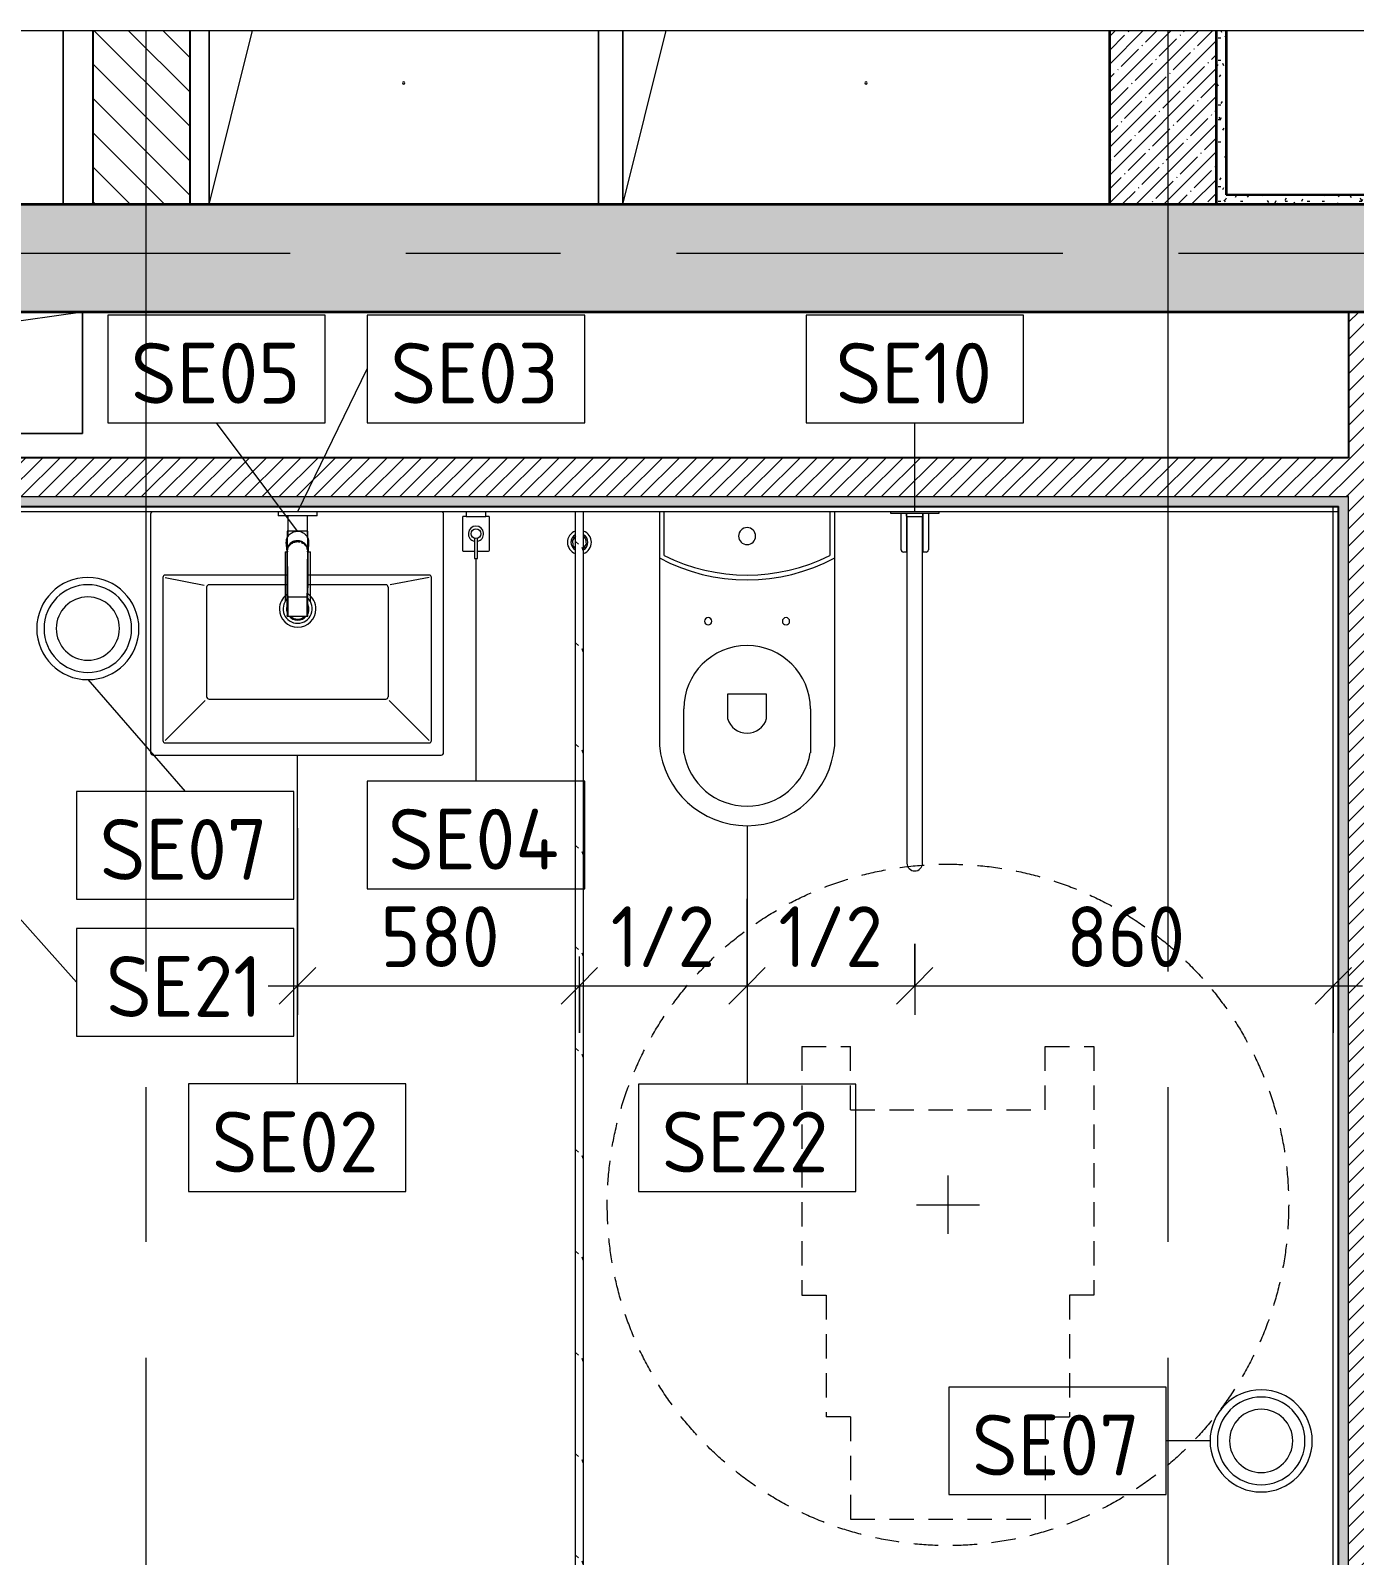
# Model space of a CAD drawing. Header units: millimetres. Extents: x 63482 to 319368, y -8553 to 29000.
# Drawn here: x 303197 to 305917, y 7825 to 10958 of the extents above; entities that cross this region are included whole.
import ezdxf

# ---------------------------------------------------------------- set-up
doc = ezdxf.new("R2010")
doc.units = ezdxf.units.MM
doc.linetypes.add('200_ШТРИХ__ш1_п0_6_', pattern=[80, 50, -30])
doc.linetypes.add('Осевая', pattern=[1587.5, 317.5, -238.125, 793.75, -238.125])
for name, color, linetype, lineweight, true_color in [('0-1', 7, 'Continuous', 9, 0x4994b4), ('A-GENM-1', 7, 'Continuous', 9, 0x4994b4), ('A-WALL-1', 7, 'Continuous', 25, 0x3c3c3c), ('A-WALL-3', 7, 'Continuous', 35, 0x3c3c3c), ('A-WALL-FNSH-1', 7, 'Continuous', 15, 0x3c3c3c), ('P-SANR-FIXT-1', 7, 'Continuous', 15, 0x4994b4)]:
    doc.layers.add(name, color=color, linetype=linetype, lineweight=lineweight, true_color=true_color)
for name, color, linetype, lineweight in [('A-ANNO-DIMS', 7, 'Continuous', 9), ('A-ANNO-DIMS-50', 7, 'Continuous', 9), ('A-DETL-GENF', 7, 'Continuous', 9), ('A-GENM', 7, 'Continuous', 9), ('A-WALL', 7, 'Continuous', 9), ('I-FURN', 7, 'Continuous', 9), ('I-FURN-2', 7, '200_ШТРИХ__ш1_п0_6_', 15), ('I-FURN-3', 7, '200_ШТРИХ__ш1_п0_6_', 9), ('I-WALL', 7, 'Continuous', 9), ('P-SANR-FIXT-IDEN', 7, 'Continuous', 9), ('Оси', 7, 'Continuous', 9), ('Оси-2', 7, 'Осевая', 9)]:
    doc.layers.add(name, color=color, linetype=linetype, lineweight=lineweight)
doc.styles.add('GOST Common', font='GOST_Common.ttf', dxfattribs={"height": 125})
doc.styles.add('ISOCPEUR', font='isocpeur.ttf', dxfattribs={"width": 0.9, "height": 125})
doc.dimstyles.new('ISO-2_5_0_9К_БОЛЬШОЙ', dxfattribs={"dimscale": 304.8, "dimtxt": 124.497647, "dimasz": 0.246063, "dimexe": 0.19685, "dimexo": 0.492126, "dimgap": 0, "dimtad": 1, "dimdec": 0, "dimrnd": 10, "dimzin": 0, "dimdsep": 46, "dimtxsty": 'ISOCPEUR', "dimblk1": 'OBLIQUE', "dimblk2": 'OBLIQUE', "dimsah": 1, "dimcen": 0.09, "dimdle": 0.19685, "dimazin": 0, "dimtfac": 1, "dimtdec": 4, "dimtix": 1, "dimtmove": 0, "dimatfit": 3, "dimfxl": 1, "dimtvp": 1, "dimtolj": 1, "dimtzin": 0, "dimarcsym": 2})
pattern_1 = [(45, (204824.617, 0), (-17.6776695, 17.6776695), [])]
pattern_2 = [(45, (204824.617, 0), (-28.512667, 28.512667), []), (45, (204853.13, 0), (-28.512667, 28.512667), [50.403, -10.081, 1.676, -8.404])]
pattern_3 = [(0, (204824.617, 0), (60.96, 15.24), [5.029, -40.691, 5.029, -40.691, -243.84]), (0, (204824.617, 0), (60.96, 15.24), [-91.44, 5.029, -86.411, 5.029, -40.691, -106.68]), (0, (204824.617, 0), (60.96, 15.24), [-228.6, 5.029, -25.451, 5.029, -71.171]), (120, (204847.477, 7.62), (-43.6782272, 45.1729086), [5.029, -40.691, 5.029, -40.691, -243.84]), (120, (204847.477, 7.62), (-43.6782272, 45.1729086), [-91.44, 5.029, -86.411, 5.029, -40.691, -106.68]), (120, (204847.477, 7.62), (-43.6782272, 45.1729086), [-228.6, 5.029, -25.451, 5.029, -71.171]), (240, (204855.097, 38.1), (-17.2817728, -60.4129086), [5.029, -40.691, 5.029, -40.691, -243.84]), (240, (204855.097, 38.1), (-17.2817728, -60.4129086), [-91.44, 5.029, -86.411, 5.029, -40.691, -106.68]), (240, (204855.097, 38.1), (-17.2817728, -60.4129086), [-228.6, 5.029, -25.451, 5.029, -71.171])]

# ---------------------------------------------------------------- blocks, each defined once
blk = doc.blocks.new('GM_Отверстие прямоугольное _в плите_ - Отверстие-V334-Фрагмент 3_2')
at = {"layer": 'A-GENM'}
for p, q in [((-250, -125), (-250, 125)), ((-250, 125), (-250, -125)), ((-187.5, 62.5), (250, 125)), ((250, 125), (250, -125)), ((250, -125), (250, 125)), ((-250, -125), (-187.5, 62.5)), ((250, -125), (-250, -125)), ((-250, -125), (250, -125))]:
    blk.add_line(p, q, dxfattribs=at)
for start, end in [(360, 180), (180, 360)]:
    blk.add_arc((0, 0), 2.5, start, end, dxfattribs=at)
blk = doc.blocks.new('GM_Отверстие прямоугольное _в плите_ - Отверстие-21985264-Фрагмент 3_2')
at = {"layer": 'A-GENM'}
for p, q in [((-400, -250), (-400, 107.8)), ((-400, -250), (-310.6, 107.8)), ((-400, 107.8), (-400, -250)), ((400, 107.8), (400, -250)), ((400, -250), (400, 107.8))]:
    blk.add_line(p, q, dxfattribs=at)
for start, end in [(360, 180), (180, 360)]:
    blk.add_arc((0, 0), 2.5, start, end, dxfattribs=at)
blk = doc.blocks.new('GM_Отверстие прямоугольное _в плите_ - Отверстие-21992694-Фрагмент 3_2')
at = {"layer": 'A-GENM'}
for p, q in [((-400, -250), (-310.6, 107.8)), ((400, 107.8), (400, -250)), ((400, -250), (400, 107.8))]:
    blk.add_line(p, q, dxfattribs=at)
for start, end in [(360, 180), (180, 360)]:
    blk.add_arc((0, 0), 2.5, start, end, dxfattribs=at)
blk = doc.blocks.new('GM_Отверстие прямоугольное _в плите_ - Отверстие-21955708-Фрагмент 3_2')
at = {"layer": 'A-GENM'}
for p, q in [((-500, -250), (-500, 107.8)), ((-500, -250), (-410.6, 107.8)), ((-500, 107.8), (-500, -250))]:
    blk.add_line(p, q, dxfattribs=at)
for start, end in [(360, 180), (180, 360)]:
    blk.add_arc((0, 0), 2.5, start, end, dxfattribs=at)
blk = doc.blocks.new('FRT_2D_Символ _разворот МГН_1 - D1_4_Символ доступности разворота МГН _360__-18618045-Фрагмент 3_2')
at = {"layer": 'I-FURN'}
for p, q in [((0, 60.4), (0, -59.6)), ((-65, 0), (65, 0))]:
    blk.add_line(p, q, dxfattribs=at)
at = {"layer": 'I-FURN-2'}
for p, q in [((-300, 325.4), (-300, -185.8)), ((-300, 325.4), (-200, 325.4)), ((-200, 195.4), (-200, 325.4)), ((200, 325.4), (300, 325.4)), ((200, 195.4), (200, 325.4)), ((300, 325.4), (300, -185.8)), ((-200, 195.4), (200, 195.4)), ((-300, -185.8), (-250, -185.8)), ((-250, -185.8), (-250, -435.8)), ((300, -185.8), (250, -185.8)), ((250, -185.8), (250, -435.8)), ((-200, -435.8), (-250, -435.8)), ((-200, -435.8), (-200, -645.8)), ((200, -435.8), (250, -435.8)), ((200, -435.8), (200, -645.8)), ((-200, -645.8), (200, -645.8))]:
    blk.add_line(p, q, dxfattribs=at)
at = {"layer": 'I-FURN-3'}
blk.add_circle((0, 0), 700, dxfattribs=at)
blk = doc.blocks.new('131_Сантехническая перегородка 7 - СП-1-V352-Фрагмент 3_2')
at = {"layer": 'A-GENM'}
h = blk.add_hatch(dxfattribs=at)
h.set_pattern_fill('FP_154', color=256, style=0, pattern_type=2)
h.set_pattern_definition([(198.435, (9964.92, -99445.855), (-416.49961, -208.250902), [79.025, -579.519]), (229.399, (9889.95, -99470.845), (-1041.2430683, -1249.5049425), [38.399, -1881.571]), (226.848, (9864.96, -99291.75), (-2915.4788923, -3123.769422), [91.346, -4475.934]), (199.983, (9802.485, -99358.39), (-1666.001328, -624.746965), [48.75, -2388.754]), (180, (9964.92, -99375.05), (-208.25, -208.25), [41.65, -166.6]), (208.443, (9923.27, -99375.05), (2707.24838793, 1457.75313005), [113.682, -5570.435]), (174.289, (9823.31, -99429.195), (1874.2483835, -208.2636477), [41.858, -2051.029]), (219.806, (9781.66, -99425.03), (1041.2439595, 833.007541), [32.53, -1593.955])])
h.paths.add_polyline_path([(2165.9, -8), (2165.9, 8), (45.9, 8), (45.9, -8), (1889.1, -8)])
for p, q in [((-4.1, 8), (45.9, 8)), ((45.9, 8), (2165.9, 8)), ((45.9, -8), (-4.1, -8)), ((2165.9, -8), (45.9, -8))]:
    blk.add_line(p, q, dxfattribs=at)
at = {"layer": 'A-GENM', "flags": 128}
for points in [[(71.5, 8), (62.7, 14.5), (51.9, 13.4), (45.9, 8)], [(45.9, -8), (54.7, -14.5), (65.5, -13.4), (71.5, -8)]]:
    blk.add_lwpolyline(points, dxfattribs=at)
at = {"layer": 'A-GENM'}
for radius, start, end in [(24.6, 19.9113, 160.0887), (17.6, 28.9731, 151.0269), (15.1, 126.8617, 139.5341), (15.1, 78.8699, 82.6459), (15.1, 40.4659, 53.124), (24.6, 199.9113, 340.0887), (17.6, 208.9731, 331.0269), (15.1, 220.4659, 233.124), (15.1, 258.8699, 262.6459), (15.1, 306.8617, 319.5341)]:
    blk.add_arc((58.7, 0), radius, start, end, dxfattribs=at)
blk = doc.blocks.new('132_МГН_Поручень для унитаза_тип откидной - ПР 1Р-18611699-Фрагмент 3_2')
at = {"layer": 'A-GENM-1'}
for p, q in [((-16, 722), (-16, 9.5)), ((16, 9.5), (16, 722)), ((-28.2, 3), (-28.2, 78)), ((-23.2, 83), (-17, 83)), ((-17, 83), (-17, 3)), ((17, 83), (23.2, 83)), ((17, 3), (17, 83)), ((28.2, 78), (28.2, 3)), ((-50, 3), (-50, 0)), ((50, 3), (-50, 3)), ((-17, 3), (-28.2, 3)), ((-16, 9.5), (-16.6, 8.9)), ((-16.6, 8.9), (-16.6, 4.2)), ((16, 9.5), (-16, 9.5)), ((16, 9.5), (16.6, 8.9)), ((16.6, 8.9), (16.6, 4.2)), ((28.2, 3), (17, 3)), ((50, 0), (50, 3))]:
    blk.add_line(p, q, dxfattribs=at)
for centre, radius, start, end in [((0, 722), 16, 90, 180), ((0, 722), 16, 0, 90), ((-23.2, 78), 5, 90, 180), ((23.2, 78), 5, 0, 90), ((-15.3, 4.2), 1.24, 180, 270), ((15.3, 4.2), 1.24, 270, 360)]:
    blk.add_arc(centre, radius, start, end, dxfattribs=at)
blk = doc.blocks.new('WC Seat_2 with Cistern-Wall Based - SE22-33487382-Фрагмент 3_2')
at = {"layer": 'P-SANR-FIXT-1'}
for p, q in [((-55, 485.5), (-55, 100.5)), ((-5, 410.5), (-5, 500.5)), ((255, 500.5), (255, 410.5)), ((305, 100.5), (305, 485.5)), ((85, 430.5), (85, 380.5)), ((165, 380.5), (165, 430.5)), ((85, 380.5), (165, 380.5)), ((-55, 100.5), (-55, 5.5)), ((-45, 5.5), (-45, 95.6)), ((295, 95.6), (295, 5.5)), ((305, 5.5), (305, 100.5))]:
    blk.add_line(p, q, dxfattribs=at)
for centre, radius, start, end in [((125, 469.8), 180.7, 4.9791, 175.0209), ((125, 478.7), 131.8, 9.5273, 170.4727), ((125, 418.8), 41.7, 16.2602, 163.7398), ((125, 410.5), 130, 180, 360), ((45, 230.5), 7.5, 0, 180), ((45, 230.5), 7.5, 180, 360), ((205, 230.5), 7.5, 0, 180), ((205, 230.5), 7.5, 180, 360), ((125, -237), 382.5, 61.9275, 118.0725), ((125, -247), 382.5, 63.6122, 116.3878), ((125, 55.5), 17.5, 0, 180), ((125, 55.5), 17.5, 180, 360)]:
    blk.add_arc(centre, radius, start, end, dxfattribs=at)
blk = doc.blocks.new('сифон - Для раковины-V353-Фрагмент 3_2')
at = {"layer": 'P-SANR-FIXT-1'}
for p, q in [((199.2, 40), (191.1, 40)), ((191.1, -40), (191.1, 40)), ((116.7, 26), (15, 26)), ((116.7, 26), (116.7, 22.5)), ((127.1, 20), (126.2, 20)), ((191.1, 20), (147.8, 20)), ((15, -26), (116.7, -26)), ((116.7, -21.3), (116.7, -26)), ((122.2, -20), (122.9, -20)), ((145.8, -20), (191.1, -20)), ((191.1, -40), (199.2, -40))]:
    blk.add_line(p, q, dxfattribs=at)
for radius, start, end in [(30, 46.0777, 180), (30, 180, 316.8879), (22.5, 134.338, 180), (22.5, 180, 224.5753), (21.5, 136.6301, 180), (21.5, 180, 223.4006), (22.5, 100.3246, 111.0164), (21.5, 101.7897, 108), (21.5, 81.6166, 90.6528), (21.5, 72, 75.9978), (22.5, 67.2152, 71.5917), (30, 42.9598, 45), (22.5, 244.2771, 292.5042), (21.5, 247.6878, 288), (21.5, 289.2478, 293.8296), (22.5, 293.3521, 297.2506), (30, 317.2925, 319.7584)]:
    blk.add_arc((0, 0), radius, start, end, dxfattribs=at)
blk = doc.blocks.new('раковина - 400 x 500mm-30615599-Фрагмент 3_2')
at = {"layer": 'P-SANR-FIXT-1'}
for p, q in [((-249.5, -5), (-249.5, -495)), ((352.5, -495), (352.5, -5)), ((-224.5, -135), (-224.5, -470)), ((30.8, -130), (-219.5, -130)), ((-219.5, -135), (-139.5, -151)), ((-134.5, -155), (-134.5, -380)), ((-126, -150), (-129.5, -150)), ((30.9, -150), (-126, -150)), ((233.5, -150), (73.1, -150)), ((322.5, -130), (73.2, -130)), ((238.5, -155), (238.5, -380)), ((322.5, -135), (242.8, -150.5)), ((327.5, -470), (327.5, -135)), ((-219.5, -470), (-137.6, -388.1)), ((-129.5, -385), (233.5, -385)), ((322.5, -470), (240.2, -387.7)), ((-244.5, -500), (347.5, -500)), ((-219.5, -475), (322.5, -475))]:
    blk.add_line(p, q, dxfattribs=at)
for centre, radius, start, end in [((-244.5, -5), 5, 91.1622, 180), ((347.5, -5), 5, 0, 88.8378), ((-219.5, -135), 5, 90, 180), ((-129.5, -155), 5, 90, 180), ((233.5, -155), 5, 0, 90), ((322.5, -135), 5, 0, 90), ((52.6, -199.9), 37.5, 127.0931, 180), ((52.6, -199.9), 37.5, 125.607, 126.844), ((52.6, -199.9), 37.5, 55.1087, 56.2806), ((52.6, -199.9), 37.5, 360, 54.8686), ((52.6, -199.9), 37.5, 180, 360), ((52.6, -199.9), 23, 169.5225, 180), ((52.6, -199.9), 23, 180, 191.2606), ((52.6, -199.9), 23, 164.2148, 168.2418), ((52.6, -199.9), 23, 191.9933, 195.5905), ((52.6, -199.9), 23, 220.1681, 319.8548), ((52.6, -199.9), 23, 18.5368, 25.149), ((52.6, -199.9), 23, 337.1293, 360), ((52.6, -199.9), 23, 360, 17.2561), ((-129.5, -380), 5, 180, 270), ((233.5, -380), 5, 270, 360), ((-244.5, -495), 5, 180, 270), ((-219.5, -470), 5, 180, 270), ((322.5, -470), 5, 270, 0), ((347.5, -495), 5, 270, 0)]:
    blk.add_arc(centre, radius, start, end, dxfattribs=at)
blk = doc.blocks.new('смеситель для раковины - Default-V354-Фрагмент 3_2')
at = {"layer": '0-1'}
for p, q in [((19.7, 151.6), (-19.8, 151.6)), ((-20.3, 110), (-20.4, 97.4)), ((19.8, 111.8), (-19.8, 111.8)), ((20.4, 97.4), (20.3, 110)), ((-22.8, 3), (-21.8, 15.6)), ((-18.9, 7.6), (-19.6, 9.7)), ((21.8, 15.6), (22.8, 3))]:
    blk.add_line(p, q, dxfattribs=at)
at = {"layer": '0-1', "flags": 128}
for points in [[(-20.7, 150.6), (-20.7, 150.2), (-20.7, 149.2), (-20.7, 148.3), (-20.7, 146.9), (-20.7, 145.4), (-20.8, 134.7), (-21.1, 63.6), (-21.1, 93.2)], [(19.7, 151.6), (20, 151.6), (20.2, 151.6), (20.5, 151.4), (20.6, 151.2), (20.7, 151.1), (20.8, 150.9), (20.8, 150.6)], [(21, 17), (21.2, 25.7), (21, 77.4), (21, 111.4)], [(-21.8, 15.6), (-21.6, 25.5), (-21.4, 39.3), (-21.2, 64), (-21.1, 88)], [(-21.1, 22.2), (-21.1, 24.2), (-21.1, 63.3), (-21.1, 93.2)], [(-20, 10.8), (-20.8, 13.2), (-20.9, 15.4)], [(12.1, -0.1), (16.4, 3.8), (19.5, 8.8), (21, 14.5), (21, 16)]]:
    blk.add_lwpolyline(points, dxfattribs=at)
at = {"layer": 'P-SANR-FIXT-1'}
for p, q in [((21, 151.6), (-21, 151.6)), ((-21, 151.6), (-21, -23)), ((-19.7, 144), (-19.8, 111.8)), ((19.8, 111.8), (19.7, 144)), ((19.9, 143.1), (19.9, 140.7)), ((19.9, 136.7), (19.9, 133.6)), ((19.9, 131), (20, 126.2)), ((21, -23), (21, 151.6)), ((20, 115.7), (20, 113.5)), ((20, 111.3), (20, 108.6)), ((-22.9, 0.3), (-22.9, 0.9)), ((22.5, 5), (22.9, 0.9)), ((22.9, 0.9), (22.9, 0.3)), ((-21, -23), (21, -23))]:
    blk.add_line(p, q, dxfattribs=at)
at = {"layer": 'P-SANR-FIXT-1', "flags": 128}
for points in [[(-21.1, 16.9), (-21.1, 42.2), (-21, 67.6), (-20.8, 118.3), (-20.7, 143.7), (-20.7, 149.4), (-20.8, 150.2), (-20.9, 145.3), (-20.9, 138.9), (-21.1, 88.1)], [(-19.9, 125.8), (-19.9, 133.8), (-19.9, 138.3)], [(21.1, 88.1), (20.9, 138.9), (20.9, 145.3), (20.8, 150.2), (20.7, 149.4), (20.7, 143.7), (20.8, 118.3), (21, 67.6), (21.1, 42.2), (21.1, 16.9)], [(-20, 109.4), (-20, 111), (-20, 119.8)], [(20, 123.6), (20, 119.9), (20, 117.9)], [(-15.9, 4.1), (-13.1, 1.6), (-12.1, 0.9)], [(12.1, 0.9), (13.1, 1.6), (15.9, 4.1)], [(22.9, 0.9), (22.7, 3.2), (22.5, 5.6), (22.3, 7.9), (22.1, 10.8), (21.8, 15.2)], [(-9.8, -0.4), (-6.1, -1.8), (-5.1, -2)], [(-2.7, -2.4), (-2.1, -2.5), (2.1, -2.5), (2.7, -2.4)], [(0.6, -3.9), (0.3, -3.9), (0.1, -3.9), (-0.1, -3.9), (-0.3, -3.9), (-0.6, -3.9)], [(5.1, -2), (6.1, -1.8), (9.8, -0.4)]]:
    blk.add_lwpolyline(points, dxfattribs=at)
at = {"layer": 'P-SANR-FIXT-1'}
for centre, major_axis, ratio, start_param, end_param in [((-19.8, 109.7), (-0.5, 0.002), 0.095846, 0.794229, 1.571164), ((19.8, 109.7), (0.5, 0.002), 0.095848, 4.711795, 5.488843), ((0, 17.2), (20.8, 0), 0.98634, 3.038054, 3.090126), ((0, 17.2), (20.8, 0), 0.98634, 3.29536, 3.441377), ((0, 17.2), (20.8, 0), 0.98634, 5.983401, 6.129418), ((0, 17.2), (20.8, 0), 0.98634, 0.051466, 0.103539), ((0, 17.2), (20.8, 0), 0.98634, 4.268583, 4.510817), ((0, 17.2), (18.5, 0), 0.986286, 4.671144, 4.753634), ((0, 17.2), (20.8, 0), 0.98634, 4.913948, 5.156189)]:
    blk.add_ellipse(centre, major_axis=major_axis, ratio=ratio, start_param=start_param, end_param=end_param, dxfattribs=at)
for points, knots in [([(-19.9, 147.4), (-19.9, 148), (-19.8, 149.3), (-19.8, 150.7), (-19.8, 151.5), (-19.8, 151.6), (-19.8, 151.6)], [0.1, 0.1, 0.1, 0.1, 0.2, 0.3, 0.4, 0.4725859, 0.4725859, 0.4725859, 0.4725859]), ([(-19.8, 151.6), (-19.7, 151.6), (-19.7, 151.6), (-19.7, 151.2), (-19.7, 150), (-19.7, 148.3), (-19.7, 146.2), (-19.7, 144.8), (-19.7, 144)], [0.4728347, 0.4728347, 0.4728347, 0.4728347, 0.5, 0.6, 0.7, 0.8, 0.9, 1, 1, 1, 1]), ([(19.7, 144), (19.7, 144.8), (19.7, 146.2), (19.7, 148.3), (19.7, 150), (19.7, 151.2), (19.7, 151.6), (19.7, 151.6), (19.7, 151.6)], [0, 0, 0, 0, 0.1, 0.2, 0.3, 0.4, 0.5, 0.5274121, 0.5274121, 0.5274121, 0.5274121]), ([(19.7, 151.6), (19.8, 151.6), (19.8, 151.5), (19.8, 150.7), (19.8, 149.3), (19.9, 148), (19.9, 147.4)], [0.5275209, 0.5275209, 0.5275209, 0.5275209, 0.6, 0.7, 0.8, 0.9, 0.9, 0.9, 0.9]), ([(-20.4, 97.4), (-20.4, 91.1), (-20.5, 81.8), (-20.6, 69.7), (-20.6, 60), (-20.7, 52.6), (-20.8, 47.4), (-20.8, 45.2), (-20.8, 43.5), (-20.9, 41.8), (-20.9, 39.8), (-20.9, 37.7), (-20.9, 36.2), (-20.9, 35.4), (-21, 34.1), (-21, 32.6), (-21, 31), (-21, 29.7), (-21, 28.6), (-21, 27.7), (-21, 26.8), (-21.1, 25.6), (-21.1, 22.9), (-21.1, 20.4), (-21.1, 18.4)], [0, 0, 0, 0, 0.222222, 0.333333, 0.444444, 0.583333, 0.618056, 0.652778, 0.670139, 0.6875, 0.722222, 0.756944, 0.774306, 0.782986, 0.791667, 0.826389, 0.84375, 0.861111, 0.878472, 0.887153, 0.895833, 0.913194, 0.930556, 1, 1, 1, 1]), ([(-19.8, 111.8), (-19.8, 111.8), (-19.8, 111.7), (-19.8, 110.9), (-19.8, 110.1), (-19.8, 109.7)], [0.4695548, 0.4695548, 0.4695548, 0.4695548, 0.6, 0.8, 1, 1, 1, 1]), ([(19.8, 109.7), (19.8, 110.1), (19.8, 110.9), (19.8, 111.7), (19.8, 111.8), (19.8, 111.8)], [0, 0, 0, 0, 0.2, 0.4, 0.5304748, 0.5304748, 0.5304748, 0.5304748]), ([(21.1, 18.4), (21.1, 19.2), (21.1, 20.8), (21.1, 23.1), (21.1, 25), (21.1, 26.5), (21, 27.6), (21, 28.6), (21, 30), (21, 31.7), (21, 33.4), (21, 34.6), (20.9, 35.2), (20.9, 35.7), (20.9, 36.3), (20.9, 36.9), (20.9, 38.1), (20.9, 39.8), (20.9, 41.4), (20.8, 42.8), (20.8, 44.1), (20.8, 45.8), (20.8, 48.6), (20.7, 53.5), (20.6, 60.7), (20.6, 68.9), (20.5, 76.5), (20.5, 85.7), (20.4, 92.7), (20.4, 97.4)], [0, 0, 0, 0, 0.027778, 0.055556, 0.083333, 0.097222, 0.111111, 0.125, 0.138889, 0.166667, 0.194444, 0.208333, 0.215278, 0.222222, 0.229167, 0.236111, 0.25, 0.277778, 0.305556, 0.319444, 0.333333, 0.361111, 0.388889, 0.444444, 0.555556, 0.666667, 0.75, 0.833333, 1, 1, 1, 1]), ([(-21.1, 88.1), (-21.1, 85.7), (-21.1, 82.2), (-21.1, 77.5), (-21.2, 73.9), (-21.2, 70.4), (-21.2, 66.8), (-21.2, 63.9), (-21.2, 61.5), (-21.2, 59.8), (-21.2, 58), (-21.2, 55.7), (-21.3, 52.8), (-21.3, 49.3), (-21.3, 46), (-21.3, 42.6), (-21.4, 39.4), (-21.4, 36.2), (-21.5, 32.2), (-21.5, 27.5), (-21.7, 20.9), (-21.8, 17.2), (-21.8, 15.2)], [0, 0, 0, 0, 0.083333, 0.125, 0.166667, 0.208333, 0.25, 0.291667, 0.3125, 0.333333, 0.354167, 0.375, 0.416667, 0.458333, 0.5, 0.541667, 0.583333, 0.625, 0.666667, 0.75, 0.833333, 1, 1, 1, 1]), ([(20.4, 88.2), (20.4, 88.1), (20.5, 88), (20.6, 87.8), (20.7, 87.5), (20.7, 87.4), (20.7, 87.3)], [0.19375, 0.19375, 0.19375, 0.19375, 0.25, 0.3, 0.35, 0.4, 0.4, 0.4, 0.4]), ([(21.8, 15.2), (21.8, 16.4), (21.7, 19.4), (21.6, 24.2), (21.5, 28.2), (21.5, 30.6), (21.5, 32.4), (21.4, 34.1), (21.4, 35.8), (21.4, 37.3), (21.4, 38.7), (21.4, 39.8), (21.4, 41), (21.3, 42.6), (21.3, 44.7), (21.3, 47.5), (21.3, 50.9), (21.2, 55.1), (21.2, 60), (21.2, 65.1), (21.2, 69.9), (21.2, 74.5), (21.1, 80.6), (21.1, 85.1), (21.1, 88.1)], [0, 0, 0, 0, 0.142857, 0.285714, 0.357143, 0.392857, 0.428571, 0.464286, 0.5, 0.535714, 0.553571, 0.571429, 0.589286, 0.607143, 0.642857, 0.678571, 0.714286, 0.75, 0.785714, 0.821429, 0.857143, 0.892857, 0.928571, 1, 1, 1, 1]), ([(-21.8, 15.2), (-21.9, 13.9), (-22, 12.1), (-22.1, 10.1), (-22.2, 8.7), (-22.3, 7.5), (-22.4, 6.6), (-22.5, 5.7), (-22.6, 4.8), (-22.7, 3.8), (-22.8, 2.5), (-22.9, 1.5), (-22.9, 0.9)], [0, 0, 0, 0, 0.166667, 0.25, 0.333333, 0.416667, 0.5, 0.583333, 0.666667, 0.75, 0.833333, 1, 1, 1, 1]), ([(22.9, 0.3), (22.9, -2.5), (22.3, -6.4), (20, -11.4), (17.7, -14.7), (14.9, -17.6), (11.6, -20), (7.9, -21.7), (4.5, -22.6), (1.5, -23), (-1.9, -23), (-6, -22.4), (-10, -20.8), (-12.8, -19.1), (-14.8, -17.5), (-16.7, -15.8), (-18.8, -13.3), (-21.9, -8.1), (-22.9, -3.2), (-22.9, 0.3)], [0, 0, 0, 0, 0.111111, 0.166667, 0.222222, 0.277778, 0.333333, 0.388889, 0.444444, 0.479167, 0.513889, 0.583333, 0.652778, 0.6875, 0.722222, 0.756944, 0.791667, 0.861111, 1, 1, 1, 1]), ([(-16.4, 3.7), (-16.6, 4.1), (-17.6, 5.3), (-18.7, 7.1), (-19.6, 9), (-20.1, 10.6), (-20.6, 12.1), (-21, 14.3), (-21.1, 15.9), (-21.1, 16.9)], [0.5566569, 0.5566569, 0.5566569, 0.5566569, 0.6, 0.7, 0.75, 0.8, 0.85, 0.9, 1, 1, 1, 1]), ([(-21.1, 16.4), (-21.1, 14.3), (-20.4, 11.1), (-18.7, 7.6), (-17.5, 5.8), (-16.4, 4.5), (-15.2, 3.2), (-13.9, 2.1), (-12.5, 1), (-10.9, 0.1), (-9.2, -0.7), (-6.9, -1.7), (-3.8, -2.5), (0, -2.8), (3.8, -2.5), (6.9, -1.7), (9, -0.9), (10.1, -0.3), (10.9, 0.1), (11.7, 0.5), (12.7, 1.2), (13.9, 2), (15, 3), (15.8, 3.8), (16.4, 4.5), (17, 5.2), (17.7, 6.2), (18.6, 7.6), (19.3, 9), (19.7, 9.9), (19.9, 10.5), (20, 10.9), (20.2, 11.2), (20.3, 11.7), (20.6, 12.6), (20.8, 13.8), (21, 15.1), (21.1, 16), (21.1, 16.4)], [0, 0, 0, 0, 0.111111, 0.166667, 0.194444, 0.222222, 0.25, 0.277778, 0.305556, 0.333333, 0.361111, 0.388889, 0.444444, 0.5, 0.555556, 0.611111, 0.638889, 0.652778, 0.666667, 0.680556, 0.694444, 0.722222, 0.75, 0.763889, 0.777778, 0.791667, 0.805556, 0.833333, 0.861111, 0.875, 0.881944, 0.888889, 0.895833, 0.902778, 0.916667, 0.944444, 0.972222, 1, 1, 1, 1]), ([(-20.8, 14.6), (-20.7, 14.1), (-20.6, 12.9), (-20.2, 11.6), (-20, 10.9)], [0, 0, 0, 0, 0.4, 1, 1, 1, 1]), ([(-18.3, 9.9), (-18.8, 10.8), (-20.1, 14), (-20.7, 17.5), (-20.7, 19.9)], [-0.157337, -0.157337, -0.157337, -0.157337, -0.1111111, 0, 0, 0, 0]), ([(-19.3, 9.3), (-19.1, 8.7), (-18.5, 7.4), (-17.6, 6.2), (-17.1, 5.5)], [0.2222222, 0.2222222, 0.2222222, 0.2222222, 0.4444444, 0.7777778, 0.7777778, 0.7777778, 0.7777778]), ([(-13.9, 4), (-14.7, 4.7), (-15.7, 5.9), (-16.7, 7.2), (-17, 7.6)], [-0.26859689, -0.26859689, -0.26859689, -0.26859689, -0.22222222, -0.19654591, -0.19654591, -0.19654591, -0.19654591]), ([(-10, -1.5), (-10.9, -1), (-12.8, 0.2), (-14.5, 1.7), (-15.3, 2.6), (-15.4, 2.7)], [0.3, 0.3, 0.3, 0.3, 0.4, 0.5, 0.5124698, 0.5124698, 0.5124698, 0.5124698]), ([(-7.8, 0), (-8.7, 0.4), (-10.3, 1.2), (-11.7, 2.2), (-12.3, 2.7)], [-0.37982072, -0.37982072, -0.37982072, -0.37982072, -0.33333333, -0.30027801, -0.30027801, -0.30027801, -0.30027801]), ([(17, 7.6), (16.7, 7.2), (14.9, 4.7), (10.7, 1.1), (3.8, -1.6), (-2, -1.6), (-5.1, -0.9), (-5.8, -0.7)], [-0.8034541, -0.8034541, -0.8034541, -0.8034541, -0.7777778, -0.6666667, -0.5555556, -0.4444444, -0.4109505, -0.4109505, -0.4109505, -0.4109505]), ([(20.9, 14), (20.9, 13.9), (20.7, 12.8), (20.2, 10.6), (19, 7.6), (16.7, 3.9), (12.9, 0), (8, -2.6), (4.7, -3.4), (3.5, -3.6)], [0.0919533, 0.0919533, 0.0919533, 0.0919533, 0.1, 0.2, 0.3, 0.4, 0.6, 0.8, 0.9091362, 0.9091362, 0.9091362, 0.9091362]), ([(17.1, 5.5), (17.5, 6), (18.6, 7.6), (19.5, 9.4), (19.9, 10.7)], [0.2222222, 0.2222222, 0.2222222, 0.2222222, 0.4444444, 0.9768048, 0.9768048, 0.9768048, 0.9768048]), ([(20.7, 19.9), (20.7, 17.5), (20.1, 14), (18.8, 10.8), (18.3, 9.9)], [-1, -1, -1, -1, -0.8888889, -0.8424724, -0.8424724, -0.8424724, -0.8424724]), ([(20.2, 11.7), (20.3, 12), (20.6, 12.9), (20.7, 13.9), (20.8, 14.6)], [0.2222222, 0.2222222, 0.2222222, 0.2222222, 0.4444444, 1, 1, 1, 1]), ([(-0.6, -3.9), (-1.6, -3.9), (-3.8, -3.7), (-6.8, -2.9), (-8.7, -2.1), (-9.5, -1.7)], [0, 0, 0, 0, 0.1, 0.2, 0.2837623, 0.2837623, 0.2837623, 0.2837623]), ([(-0.6, -3.9), (-0.6, -3.9), (-0.6, -3.7), (-0.6, -3.5), (-0.6, -3.3), (-0.6, -3.2)], [0, 0, 0, 0, 0.3636364, 0.5454545, 0.7272727, 0.7272727, 0.7272727, 0.7272727]), ([(0.6, -3.9), (0.6, -3.9), (0.6, -3.7), (0.6, -3.5), (0.6, -3.3), (0.6, -3.2)], [0, 0, 0, 0, 0.3636364, 0.5454545, 0.7272727, 0.7272727, 0.7272727, 0.7272727])]:
    blk.add_open_spline(points, degree=3, knots=knots, dxfattribs=at)
for points in [[(-19.8, 111.8), (-19.8, 111.8), (-19.8, 111.8), (-19.8, 111.8)], [(-19.8, 110), (-19.8, 110.3), (-19.8, 110.6), (-19.8, 110.9)], [(19.8, 111.8), (19.8, 111.8), (19.8, 111.8), (19.8, 111.8)], [(19.8, 110.9), (19.8, 110.6), (19.8, 110.3), (19.8, 110)], [(-20.5, 88.2), (-20.6, 88.2), (-20.7, 88.2), (-20.8, 88.2)], [(-22.9, 0.9), (-22.9, 2.2), (-22.8, 3.6), (-22.6, 4.9)], [(2.5, -3.8), (1.8, -3.9), (1.2, -3.9), (0.6, -3.9)]]:
    blk.add_open_spline(points, degree=3, dxfattribs=at)
blk = doc.blocks.new('мусорная корзина - Round_ Metal-30590745-Фрагмент 3_2')
at = {"layer": 'P-SANR-FIXT-1'}
for radius, start, end in [(105, 0, 180), (90, 360, 180), (65, 0, 180), (105, 180, 360), (90, 180, 360), (65, 180, 360)]:
    blk.add_arc((0, 0), radius, start, end, dxfattribs=at)
blk = doc.blocks.new('TOY_Диспансер мыло - Дозатор Elegance new 11654 019001 хром-30721027-Фрагмент 3_2')
at = {"layer": 'A-GENM-1'}
for p, q in [((127.9, 101.6), (122.2, 101.6)), ((122.2, 101.6), (122.2, 86.7)), ((127.9, 86.7), (127.9, 101.6)), ((97.5, 84.7), (97.5, 17)), ((122.2, 86.7), (99.5, 86.7)), ((122.2, 86.7), (102.9, 86.7)), ((122.2, 87.7), (122.2, 60.3)), ((127.9, 60.3), (127.9, 87.7)), ((146.9, 86.7), (127.9, 86.7)), ((150.5, 86.7), (127.9, 86.7)), ((152.5, 17), (152.5, 84.7)), ((99.5, 15), (105, 15)), ((145, 15), (105, 15)), ((105, 15), (105, 5.5)), ((145, 5.5), (145, 15)), ((145, 15), (150.5, 15))]:
    blk.add_line(p, q, dxfattribs=at)
blk.add_circle((125, 50.7), 10, dxfattribs=at)
for centre, radius, start, end in [((99.5, 84.7), 2, 90, 180), ((125, 50.7), 15.7, 100.4353, 79.365), ((150.5, 84.7), 2, 360, 90), ((99.5, 17), 2, 180, 270), ((150.5, 17), 2, 270, 360)]:
    blk.add_arc(centre, radius, start, end, dxfattribs=at)
blk = doc.blocks.new('DET_L_Линия разрыва - М100-30991471-Фрагмент 3_2')
at = {"layer": 'A-DETL-GENF'}
blk.add_line((4539.1, 0), (0, 0), dxfattribs=at)
blk = doc.blocks.new('М_сантехническая_рамка1 - В рамке-30590747-Фрагмент 3_2')
at = {"layer": 'P-SANR-FIXT-IDEN'}
for p, q in [((4.293, 2.24), (-4.639, 2.24)), ((-4.639, 2.24), (-4.639, -2.178)), ((4.293, -2.178), (4.293, 2.24)), ((-4.639, -2.178), (4.293, -2.178))]:
    blk.add_line(p, q, dxfattribs=at)
blk = doc.blocks.new('DIMBLOCK75-Фрагмент 3_2')
at = {"layer": 'A-ANNO-DIMS-50'}
for p, q in [((304669.1, 9173.9), (304669.1, 8935.1)), ((304669.1, 8995.1), (304669.1, 9173.9)), ((304324.6, 8898.1), (304324.6, 9055.1)), ((304264.6, 8995.1), (304669.1, 8995.1)), ((304324.6, 8995.1), (304324.6, 8898.1))]:
    blk.add_line(p, q, dxfattribs=at)
at = {"layer": 'A-ANNO-DIMS-50', "lineweight": 20}
for p, q in [((304324.6, 8995.1), (304362.1, 9032.6)), ((304669.1, 8995.1), (304706.6, 9032.6)), ((304324.6, 8995.1), (304287.1, 8957.6)), ((304669.1, 8995.1), (304631.6, 8957.6))]:
    blk.add_line(p, q, dxfattribs=at)
at = {"layer": 'A-ANNO-DIMS-50', "color": 0, "insert": (304389.1, 9158.4), "char_height": 125, "width": 258.572, "attachment_point": 1, "line_spacing_factor": 1.149209, "style": 'ISOCPEUR'}
blk.add_mtext('1/2', dxfattribs=at)
blk = doc.blocks.new('_Oblique')
at = {"color": 0, "linetype": 'ByBlock', "lineweight": -2}
blk.add_line((-0.5, -0.5), (0.5, 0.5), dxfattribs=at)
blk = doc.blocks.new('DIMBLOCK76-Фрагмент 3_2')
at = {"layer": 'A-ANNO-DIMS-50'}
for p, q in [((304669.1, 9173.9), (304669.1, 8935.1)), ((304669.1, 8995.1), (304669.1, 9173.9)), ((305013.6, 9081), (305013.6, 8935.1)), ((305013.6, 8995.1), (305013.6, 9081)), ((304669.1, 8995.1), (305073.6, 8995.1))]:
    blk.add_line(p, q, dxfattribs=at)
at = {"layer": 'A-ANNO-DIMS-50', "lineweight": 20}
for p, q in [((304669.1, 8995.1), (304706.6, 9032.6)), ((305013.6, 8995.1), (305051.1, 9032.6)), ((304669.1, 8995.1), (304631.6, 8957.6)), ((305013.6, 8995.1), (304976.1, 8957.6))]:
    blk.add_line(p, q, dxfattribs=at)
at = {"layer": 'A-ANNO-DIMS-50', "color": 0, "insert": (304733.6, 9158.4), "char_height": 125, "width": 258.572, "attachment_point": 1, "line_spacing_factor": 1.149209, "style": 'ISOCPEUR'}
blk.add_mtext('1/2', dxfattribs=at)
blk = doc.blocks.new('DIMBLOCK77-Фрагмент 3_2')
at = {"layer": 'A-ANNO-DIMS-50'}
for p, q in [((305013.6, 9081), (305013.6, 8935.1)), ((305013.6, 8995.1), (305013.6, 9081)), ((305873.6, 8898.1), (305873.6, 9055.1)), ((304953.6, 8995.1), (305933.6, 8995.1)), ((305873.6, 8995.1), (305873.6, 8898.1))]:
    blk.add_line(p, q, dxfattribs=at)
at = {"layer": 'A-ANNO-DIMS-50', "lineweight": 20}
for p, q in [((305013.6, 8995.1), (305051.1, 9032.6)), ((305873.6, 8995.1), (305911.1, 9032.6)), ((305013.6, 8995.1), (304976.1, 8957.6)), ((305873.6, 8995.1), (305836.1, 8957.6))]:
    blk.add_line(p, q, dxfattribs=at)
at = {"layer": 'A-ANNO-DIMS-50', "color": 0, "insert": (305325.1, 9158.4), "char_height": 125, "width": 284.429, "attachment_point": 1, "line_spacing_factor": 1.149209, "style": 'ISOCPEUR'}
blk.add_mtext('860', dxfattribs=at)
blk = doc.blocks.new('DIMBLOCK78-Фрагмент 3_2')
at = {"layer": 'A-ANNO-DIMS-50'}
for p, q in [((303745.3, 9319), (303745.3, 8935.1)), ((303745.3, 8995.1), (303745.3, 9319)), ((304324.6, 8898.1), (304324.6, 9055.1)), ((303685.3, 8995.1), (304384.6, 8995.1)), ((304324.6, 8995.1), (304324.6, 8898.1))]:
    blk.add_line(p, q, dxfattribs=at)
at = {"layer": 'A-ANNO-DIMS-50', "lineweight": 20}
for p, q in [((303745.3, 8995.1), (303782.8, 9032.6)), ((304324.6, 8995.1), (304362.1, 9032.6)), ((303745.3, 8995.1), (303707.8, 8957.6)), ((304324.6, 8995.1), (304287.1, 8957.6))]:
    blk.add_line(p, q, dxfattribs=at)
at = {"layer": 'A-ANNO-DIMS-50', "color": 0, "insert": (303916.4, 9158.4), "char_height": 125, "width": 284.429, "attachment_point": 1, "line_spacing_factor": 1.149209, "style": 'ISOCPEUR'}
blk.add_mtext('580', dxfattribs=at)

msp = doc.modelspace()

# ---------------------------------------------------------------- hatches: boundary and pattern name
at = {"layer": 'I-WALL'}
h = msp.add_hatch(dxfattribs=at)
h.set_pattern_fill('FP_20', color=256, style=0, pattern_type=2)
h.set_pattern_definition([(135, (204824.617, 0), (-35.35534, -35.35534), [])])
h.paths.add_polyline_path([(303466.3, 10600), (303524.6, 10600), (303524.6, 10957.8), (303324.6, 10957.8), (303324.6, 10600)])
h = msp.add_hatch(dxfattribs=at)
h.set_pattern_fill('FP_3', color=256, style=0, pattern_type=2)
h.set_pattern_definition(pattern_2)
h.paths.add_polyline_path([(305633.6, 10600), (305633.6, 10957.8), (305413.6, 10957.8), (305413.6, 10600)])
h = msp.add_hatch(dxfattribs=at)
h.set_pattern_fill('FP_10', color=256, style=0, pattern_type=2)
h.set_pattern_definition(pattern_3)
h.paths.add_polyline_path([(305653.6, 10600), (305653.6, 10957.8), (305633.6, 10957.8), (305633.6, 10600)])
h = msp.add_hatch(dxfattribs=at)
h.set_pattern_fill('FP_3', color=256, style=0, pattern_type=2)
h.set_pattern_definition(pattern_2)
h.paths.add_polyline_path([(306434.6, 10380), (306434.6, 10600), (299034.6, 10600), (299034.6, 10380), (306079.6, 10380)])
h = msp.add_hatch(dxfattribs=at)
h.set_pattern_fill('FP_10', color=256, style=0, pattern_type=2)
h.set_pattern_definition(pattern_3)
h.paths.add_polyline_path([(306079.6, 10600), (306996.2, 10600), (306996.2, 10620), (305653.6, 10620), (305653.6, 10600)])
h = msp.add_hatch(dxfattribs=at)
h.set_pattern_fill('FP_9', color=256, style=0, pattern_type=2)
h.set_pattern_definition(pattern_1)
h.paths.add_polyline_path([(305904.6, 5400), (305984.6, 5400), (305984.6, 10380), (305904.6, 10380), (305904.6, 5420)])
h = msp.add_hatch(dxfattribs=at)
h.set_pattern_fill('FP_9', color=256, style=0, pattern_type=2)
h.set_pattern_definition(pattern_1)
h.paths.add_polyline_path([(305884.6, 10000), (305904.6, 10000), (305904.6, 10080), (299114.6, 10080), (299114.6, 10000), (304773, 10000)])
h = msp.add_hatch(dxfattribs=at)
h.set_pattern_fill('FP_10', color=256, style=0, pattern_type=2)
h.set_pattern_definition(pattern_3)
h.paths.add_polyline_path([(305883.6, 9980), (305884.6, 9980), (305884.6, 10000), (299134.6, 10000), (299134.6, 9980), (304773, 9980)])
h = msp.add_hatch(dxfattribs=at)
h.set_pattern_fill('FP_10', color=256, style=0, pattern_type=2)
h.set_pattern_definition(pattern_3)
h.paths.add_polyline_path([(305884.6, 5420), (305904.6, 5420), (305904.6, 10000), (305884.6, 10000), (305884.6, 5421)])

# ---------------------------------------------------------------- linework, layer by layer
at = {"layer": 'A-WALL'}
for p in [(299114.6, 10000), (305904.6, 5400)]:
    msp.add_line(p, (305904.6, 10000), dxfattribs=at)
at = {"layer": 'A-WALL-1'}
for p, q in [((303324.6, 10957.8), (303324.6, 10600)), ((303524.6, 10600), (303524.6, 10957.8)), ((305653.6, 10620), (305653.6, 10957.8)), ((305653.6, 10620), (306996.2, 10620)), ((305904.6, 10380), (305904.6, 10080)), ((305904.6, 10080), (299114.6, 10080)), ((299134.6, 9980), (305884.6, 9980)), ((305884.6, 5420), (305884.6, 9980))]:
    msp.add_line(p, q, dxfattribs=at)
at = {"layer": 'A-WALL-3'}
for p, q in [((305413.6, 10957.8), (305413.6, 10600)), ((305633.6, 10600), (305633.6, 10957.8)), ((306434.6, 10600), (299034.6, 10600)), ((299034.6, 10380), (306434.6, 10380))]:
    msp.add_line(p, q, dxfattribs=at)
at = {"layer": 'A-WALL-FNSH-1'}
for p, q in [((305654.6, 10957.8), (305654.6, 10620)), ((306996.2, 10621), (305654.6, 10621)), ((299135.6, 9979), (305883.6, 9979)), ((305883.6, 9979), (305883.6, 5421))]:
    msp.add_line(p, q, dxfattribs=at)
at = {"layer": 'I-WALL'}
for p, q in [((305884.6, 9969), (299145.6, 9969)), ((305873.6, 5431), (305873.6, 9980))]:
    msp.add_line(p, q, dxfattribs=at)
at = {"layer": 'P-SANR-FIXT-IDEN'}
for p, q in [((303745.8, 9969.8), (303888.8, 10262.4)), ((303745.3, 9929.1), (303578.8, 10151.9)), ((305013.6, 9969), (305013.6, 10151.9)), ((304112.1, 9872.9), (304112.1, 9415.3)), ((303314.6, 9624), (303514.4, 9394.3)), ((303744.7, 9469), (303744.7, 8793.3)), ((303004.1, 9323.9), (303291.1, 9002.3)), ((304669.1, 9323.9), (304669.1, 8793.2)), ((305620.4, 8060), (305530, 8060))]:
    msp.add_line(p, q, dxfattribs=at)
at = {"layer": 'Оси'}
for p, q in [((303434.6, 9707.8), (303434.6, 10957.8)), ((305534.6, 9707.8), (305534.6, 10957.8)), ((305746.2, 10500), (306996.2, 10500))]:
    msp.add_line(p, q, dxfattribs=at)
at = {"layer": 'Оси-2'}
for p, q in [((297618.3, 10500), (305746.2, 10500)), ((303434.6, 5294.1), (303434.6, 9707.8)), ((305534.6, 5294.1), (305534.6, 9707.8))]:
    msp.add_line(p, q, dxfattribs=at)

# ---------------------------------------------------------------- block references
at = {"layer": 'A-DETL-GENF', "rotation": 180}
msp.add_blockref('DET_L_Линия разрыва - М100-30991471-Фрагмент 3_2', (306996.2, 10957.8), dxfattribs=at)
at = {"layer": 'A-GENM'}
for name, p in [('GM_Отверстие прямоугольное _в плите_ - Отверстие-21992694-Фрагмент 3_2', (302863.6, 10850)), ('GM_Отверстие прямоугольное _в плите_ - Отверстие-21985264-Фрагмент 3_2', (303963.6, 10850)), ('GM_Отверстие прямоугольное _в плите_ - Отверстие-21955708-Фрагмент 3_2', (304913.6, 10850)), ('GM_Отверстие прямоугольное _в плите_ - Отверстие-V334-Фрагмент 3_2', (303053.5, 10255))]:
    msp.add_blockref(name, p, dxfattribs=at)
at = {"layer": 'A-GENM', "rotation": 269.9999999999999}
msp.add_blockref('131_Сантехническая перегородка 7 - СП-1-V352-Фрагмент 3_2', (304324.6, 9964.9), dxfattribs=at)
at = {"layer": 'I-FURN'}
msp.add_blockref('FRT_2D_Символ _разворот МГН_1 - D1_4_Символ доступности разворота МГН _360__-18618045-Фрагмент 3_2', (305081.9, 8544.9), dxfattribs=at)
at = {"layer": 'P-SANR-FIXT-1'}
for name, p in [('раковина - 400 x 500mm-30615599-Фрагмент 3_2', (303693.2, 9969)), ('мусорная корзина - Round_ Metal-30590745-Фрагмент 3_2', (303314.6, 9729)), ('мусорная корзина - Round_ Metal-30590745-Фрагмент 3_2', (305725.4, 8060))]:
    msp.add_blockref(name, p, dxfattribs=at)
for name, p, rotation in [('сифон - Для раковины-V353-Фрагмент 3_2', (303745.8, 9769.8), 90.0000000000001), ('TOY_Диспансер мыло - Дозатор Elegance new 11654 019001 хром-30721027-Фрагмент 3_2', (304237.1, 9974.5), 180), ('WC Seat_2 with Cistern-Wall Based - SE22-33487382-Фрагмент 3_2', (304794.1, 9974.5), 180), ('132_МГН_Поручень для унитаза_тип откидной - ПР 1Р-18611699-Фрагмент 3_2', (305013.6, 9969), 180), ('смеситель для раковины - Default-V354-Фрагмент 3_2', (303745.3, 9906.1), 180)]:
    msp.add_blockref(name, p, dxfattribs=dict(at, rotation=rotation))
at = {"layer": 'P-SANR-FIXT-IDEN', "xscale": 49.99999999999998, "yscale": 49.99999999999998, "zscale": 49.99999999999998}
for p in [(303587.4, 10260.8), (304120.8, 10260.8), (305022.2, 10260.8), (304120.8, 9303.3), (303523, 9282.2), (303523, 9000.7), (303753.4, 8681.3), (304677.7, 8681.2), (305315.4, 8058.5)]:
    msp.add_blockref('М_сантехническая_рамка1 - В рамке-30590747-Фрагмент 3_2', p, dxfattribs=at)

# ---------------------------------------------------------------- texts
at = {"layer": 'P-SANR-FIXT-IDEN', "char_height": 125, "attachment_point": 1, "style": 'GOST Common'}
for s, insert, width in [('SE05', (303403.1, 10316.2), 444.937), ('SE03', (303936.5, 10316.2), 444.937), ('SE10', (304851.2, 10316.2), 412.869), ('SE07', (303338.8, 9337.7), 444.937), ('SE04', (303931.5, 9358.7), 456.962), ('SE21', (303352, 9056.1), 412.869), ('SE02', (303569.1, 8736.7), 444.937), ('SE22', (304493.5, 8736.6), 444.937), ('SE07', (305131.1, 8113.9), 444.937)]:
    msp.add_mtext(s, dxfattribs=dict(at, insert=insert, width=width))

# ---------------------------------------------------------------- dimensions: what is measured, and where the dimension line sits
at = {"layer": 'A-ANNO-DIMS'}
for base, p1, p2, override, picture, middle in [((304324.6, 8995.1), (303745.3, 9469), (304324.6, 9048.1), {"dimpost": '<>', "dimfxl": 716.13721}, 'DIMBLOCK78-Фрагмент 3_2', (304034.9, 9057.6)), ((305873.6, 8995.1), (305013.6, 9231), (305873.6, 9048.1), {"dimpost": '<>', "dimfxl": 879.303909}, 'DIMBLOCK77-Фрагмент 3_2', (305443.6, 9057.6))]:
    dim = msp.add_linear_dim(base=base, p1=p1, p2=p2, dimstyle='ISO-2_5_0_9К_БОЛЬШОЙ', override=override, dxfattribs=at)
    dim.commit()
    dim.dimension.update_dxf_attribs({"geometry": picture, "text_midpoint": middle})
for base, p1, p2, override, picture, middle in [((304669.1, 8995.1), (304324.6, 9048.1), (304669.1, 9323.9), {"dimpost": '<>', "dimfxl": 441.265499}, 'DIMBLOCK75-Фрагмент 3_2', (304496.9, 9057.6)), ((305013.6, 8995.1), (304669.1, 9323.9), (305013.6, 9231), {"dimpost": '<>', "dimfxl": 356.760541}, 'DIMBLOCK76-Фрагмент 3_2', (304841.3, 9057.6))]:
    dim = msp.add_linear_dim(base=base, p1=p1, p2=p2, text='1/2', dimstyle='ISO-2_5_0_9К_БОЛЬШОЙ', override=override, dxfattribs=at)
    dim.commit()
    dim.dimension.update_dxf_attribs({"geometry": picture, "text_midpoint": middle})

doc.saveas('drawing.dxf')
